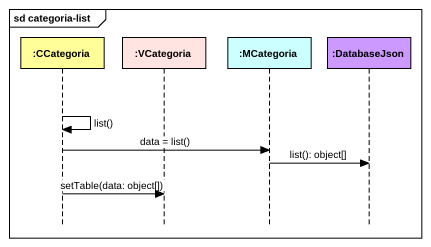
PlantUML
@startuml
mainframe sd categoria-list
hide footbox
participant ":CCategoria" as CCategoria #FFFE99
participant ":VCategoria" as VCategoria #FFE4E1
participant ":MCategoria" as MCategoria #CCFFFF
participant ":DatabaseJson" as DatabaseJson #CC99FF

CCategoria -> CCategoria : list()
CCategoria -> MCategoria : data = list()
MCategoria -> DatabaseJson : list(): object[]
CCategoria -> VCategoria : setTable(data: object[])
@enduml
